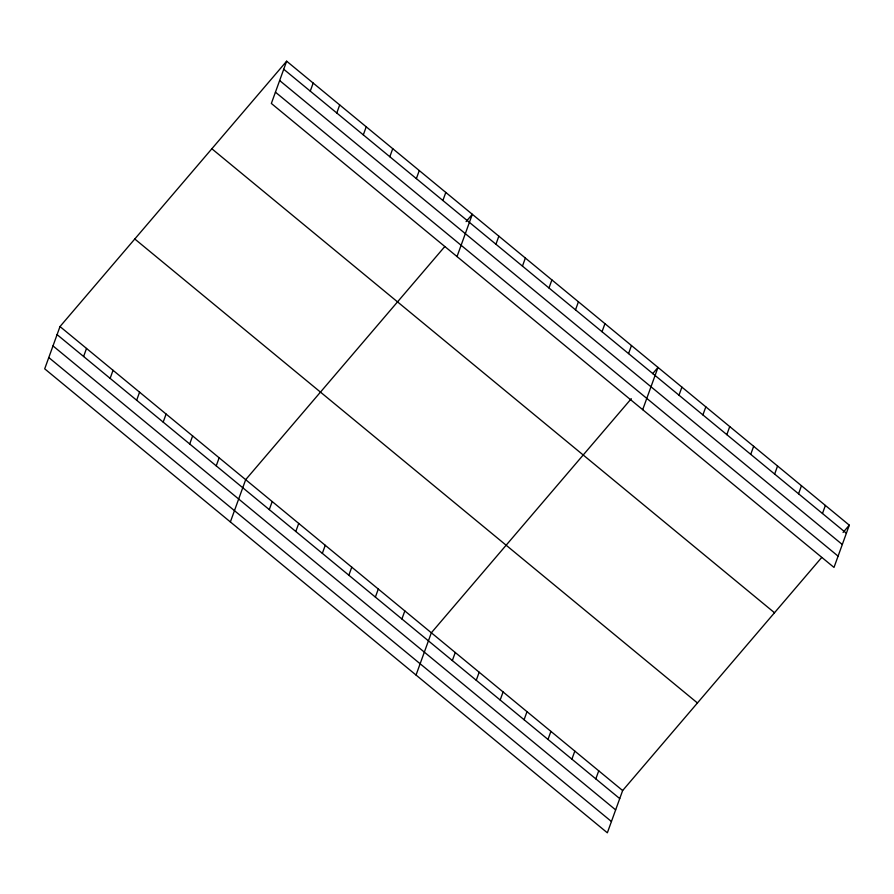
<?xml version="1.0" encoding="UTF-8"?>
<svg xmlns="http://www.w3.org/2000/svg" width="894" height="894" viewBox="0 0 894 894"><rect width="100%" height="100%" fill="white"/><g stroke="black" fill="none" stroke-linecap="round" stroke-linejoin="round"><path stroke-width="1.34" d="M286.65 61.194L271.351 103.458L834.001 567.433L849.3 525.169L286.65 61.194L59.999 326.567L44.7 368.831L607.35 832.806L622.649 790.542L821.698 557.487M83.6 356.505L86.517 348.448M110.13 378.374L113.046 370.317M136.659 400.244L139.576 392.187M163.177 422.124L166.094 414.067M310.263 91.121L313.179 83.064M189.707 443.994L192.623 435.937M336.781 113.002L339.698 104.944M216.225 465.863L219.142 457.806M363.31 134.871L366.227 126.814M230.373 521.94L245.671 479.687L444.72 246.632M389.829 156.741L392.745 148.683M269.284 509.614L272.201 501.556M416.358 178.621L419.275 170.564M295.802 531.483L298.719 523.426M442.888 200.491L445.804 192.433M322.332 553.364L325.248 545.306M457.024 256.567L472.323 214.303L466.087 221.611M348.85 575.233L351.767 567.176M495.935 244.241L498.852 236.184M375.379 597.103L378.296 589.045M522.454 266.11L525.37 258.053M401.909 618.983L404.826 610.926M548.983 287.98L551.9 279.923M416.045 675.048L431.344 632.796L631.287 398.702M575.512 309.86L578.429 301.803M452.342 660.565L455.258 652.508M602.031 331.73L604.947 323.673M476.256 680.289L479.173 672.232M500.171 700.013L503.087 691.956M628.56 353.599L631.477 345.542M524.085 719.726L527.002 711.669M642.697 409.675L657.995 367.423L652.654 373.681M547.988 739.45L550.905 731.393M678.993 395.193L681.91 387.136M571.903 759.162L574.82 751.105M702.907 414.917L705.824 406.859M595.817 778.886L598.734 770.829M726.822 434.64L729.739 426.583M750.736 454.353L753.653 446.296M774.64 474.077L777.556 466.02M798.554 493.79L801.471 485.733M822.469 513.514L825.385 505.456M843.064 532.466L849.3 525.169M283.733 69.251L846.383 533.226M279.643 80.538L842.293 544.513M275.441 92.171L838.091 556.146M211.856 148.773L774.506 612.748M134.793 239L697.443 702.975M59.999 326.567L622.649 790.542M57.082 334.624L619.732 798.599M52.992 345.911L615.642 809.886M48.79 357.544L611.44 821.519"/></g></svg>
